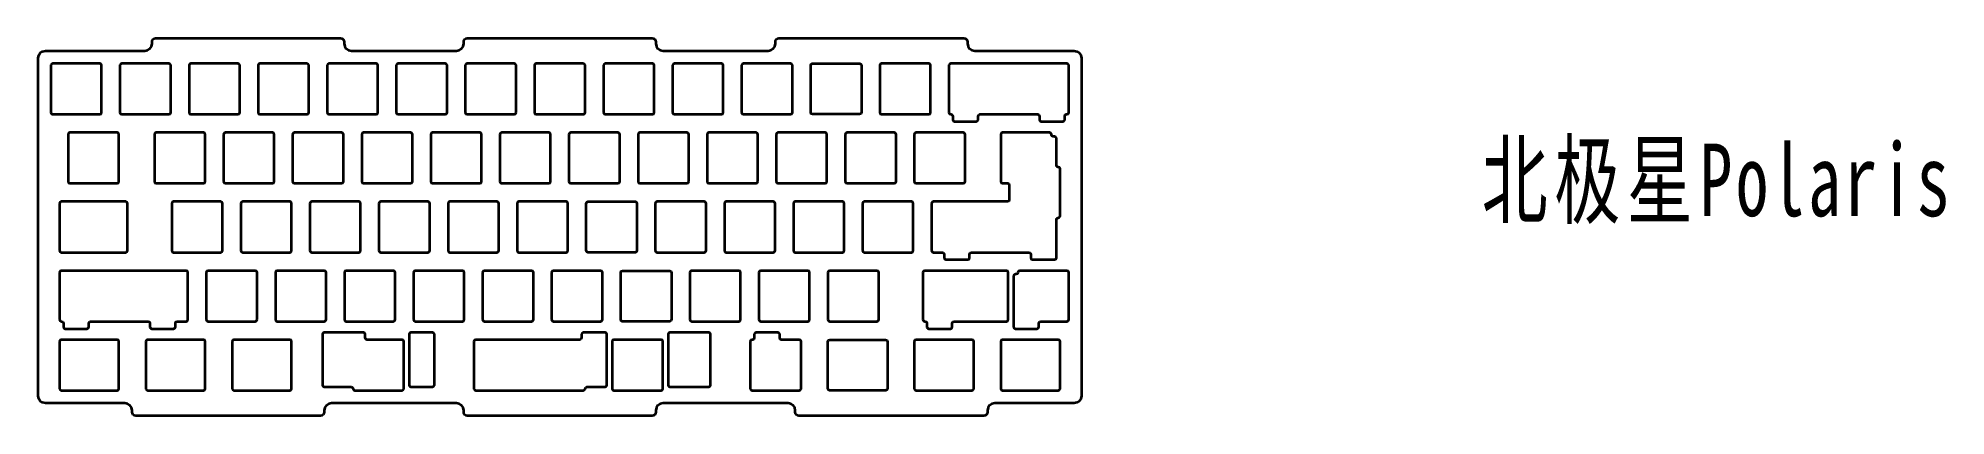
# Model space of a CAD drawing. Header units: millimetres. Extents: x 0 to 526, y 0 to 104.
import ezdxf

# ---------------------------------------------------------------- set-up
doc = ezdxf.new("R2010")
doc.units = ezdxf.units.MM
doc.layers.get('0').update_dxf_attribs({"lineweight": 35})
doc.styles.add('标准', font='', dxfattribs={"width": 0.667})
doc.styles.get('标准').set_extended_font_data('仿宋_gb2312')

msp = doc.modelspace()

# ---------------------------------------------------------------- linework, layer by layer
for points in [[(26.9, 0, -0.414213562), (25.9, 1), (25.9, 1.5, 0.414213562), (23.9, 3.5), (2, 3.5, -0.414213562), (0, 5.5), (0, 98.7, -0.414213562), (2, 100.7), (29.4, 100.7, 0.414213562), (31.4, 102.7), (31.4, 103.2, -0.414213562), (32.4, 104.2), (83.4, 104.2, -0.414213562), (84.4, 103.2), (84.4, 102.7, 0.414213562), (86.4, 100.7), (115.35, 100.7, 0.414213562), (117.35, 102.7), (117.35, 103.2, -0.414213562), (118.35, 104.2), (169.35, 104.2, -0.414213562), (170.35, 103.2), (170.35, 102.7, 0.414213562), (172.35, 100.7), (201.3, 100.7, 0.414213562), (203.3, 102.7), (203.3, 103.2, -0.414213562), (204.3, 104.2), (255.3, 104.2, -0.414213562), (256.3, 103.2), (256.3, 102.7, 0.414213562), (258.3, 100.7), (285.7, 100.7, -0.414213562), (287.7, 98.7), (287.7, 5.5, -0.414213562), (285.7, 3.5), (263.8, 3.5, 0.414213562), (261.8, 1.5), (261.8, 1, -0.414213562), (260.8, 0), (209.8, 0, -0.414213562), (208.8, 1), (208.8, 1.5, 0.414213562), (206.8, 3.5), (172.35, 3.5, 0.414213562), (170.35, 1.5), (170.35, 1, -0.414213562), (169.35, 0), (118.35, 0, -0.414213562), (117.35, 1), (117.35, 1.5, 0.414213562), (115.35, 3.5), (80.9, 3.5, 0.414213562), (78.9, 1.5), (78.9, 1, -0.414213562), (77.9, 0)], [(17.5, 83.7), (17.5, 96.7, 0.414213562), (17, 97.2), (4, 97.2, 0.414213562), (3.5, 96.7), (3.5, 83.7, 0.414213562), (4, 83.2), (17, 83.2, 0.414213562)], [(36.05, 97.2), (23.05, 97.2, 0.414213562), (22.55, 96.7), (22.55, 83.7, 0.414213562), (23.05, 83.2), (36.05, 83.2, 0.414213562), (36.55, 83.7), (36.55, 96.7, 0.414213562)], [(55.1, 97.2), (42.1, 97.2, 0.414213562), (41.6, 96.7), (41.6, 83.7, 0.414213562), (42.1, 83.2), (55.1, 83.2, 0.414213562), (55.6, 83.7), (55.6, 96.7, 0.414213562)], [(74.15, 97.2), (61.15, 97.2, 0.414213562), (60.65, 96.7), (60.65, 83.7, 0.414213562), (61.15, 83.2), (74.15, 83.2, 0.414213562), (74.65, 83.7), (74.65, 96.7, 0.414213562)], [(93.2, 97.2), (80.2, 97.2, 0.414213562), (79.7, 96.7), (79.7, 83.7, 0.414213562), (80.2, 83.2), (93.2, 83.2, 0.414213562), (93.7, 83.7), (93.7, 96.7, 0.414213562)], [(112.25, 97.2), (99.25, 97.2, 0.414213562), (98.75, 96.7), (98.75, 83.7, 0.414213562), (99.25, 83.2), (112.25, 83.2, 0.414213562), (112.75, 83.7), (112.75, 96.7, 0.414213562)], [(131.8, 83.7), (131.8, 96.7, 0.414213562), (131.3, 97.2), (118.3, 97.2, 0.414213562), (117.8, 96.7), (117.8, 83.7, 0.414213562), (118.3, 83.2), (131.3, 83.2, 0.414213562)], [(150.35, 97.2), (137.35, 97.2, 0.414213562), (136.85, 96.7), (136.85, 83.7, 0.414213562), (137.35, 83.2), (150.35, 83.2, 0.414213562), (150.85, 83.7), (150.85, 96.7, 0.414213562)], [(169.4, 97.2), (156.4, 97.2, 0.414213562), (155.9, 96.7), (155.9, 83.7, 0.414213562), (156.4, 83.2), (169.4, 83.2, 0.414213562), (169.9, 83.7), (169.9, 96.7, 0.414213562)], [(188.95, 83.7), (188.95, 96.7, 0.414213562), (188.45, 97.2), (175.45, 97.2, 0.414213562), (174.95, 96.7), (174.95, 83.7, 0.414213562), (175.45, 83.2), (188.45, 83.2, 0.414213562)], [(207.5, 97.2), (194.5, 97.2, 0.414213562), (194, 96.7), (194, 83.7, 0.414213562), (194.5, 83.2), (207.5, 83.2, 0.414213562), (208, 83.7), (208, 96.7, 0.414213562)], [(213.05, 96.7, -0.414213562), (213.55, 97.2), (226.55, 97.2, -0.414213562), (227.05, 96.7), (227.05, 83.7, -0.414213562), (226.55, 83.2), (213.55, 83.2, -0.414213562), (213.05, 83.7)], [(245.6, 97.2), (232.6, 97.2, 0.414213562), (232.1, 96.7), (232.1, 83.7, 0.414213562), (232.6, 83.2), (245.6, 83.2, 0.414213562), (246.1, 83.7), (246.1, 96.7, 0.414213562)], [(283.113, 82.7, -0.414213562), (283.613, 83.2), (283.7, 83.2, 0.414213562), (284.2, 83.7), (284.2, 96.7, 0.414213562), (283.7, 97.2), (251.65, 97.2, 0.414213562), (251.15, 96.7), (251.15, 83.7, 0.414213562), (251.65, 83.2), (251.737, 83.2, -0.414213562), (252.237, 82.7), (252.237, 81.7, 0.414213562), (252.737, 81.2), (258.737, 81.2, 0.414213562), (259.237, 81.7), (259.237, 82.7, -0.414213562), (259.737, 83.2), (275.613, 83.2, -0.414213562), (276.113, 82.7), (276.113, 81.7, 0.414213562), (276.613, 81.2), (282.613, 81.2, 0.414213562), (283.113, 81.7)], [(21.7625, 78.15), (8.7625, 78.15, 0.414213562), (8.2625, 77.65), (8.2625, 64.65, 0.414213562), (8.7625, 64.15), (21.7625, 64.15, 0.414213562), (22.2625, 64.65), (22.2625, 77.65, 0.414213562)], [(45.575, 78.15), (32.575, 78.15, 0.414213562), (32.075, 77.65), (32.075, 64.65, 0.414213562), (32.575, 64.15), (45.575, 64.15, 0.414213562), (46.075, 64.65), (46.075, 77.65, 0.414213562)], [(64.625, 78.15), (51.625, 78.15, 0.414213562), (51.125, 77.65), (51.125, 64.65, 0.414213562), (51.625, 64.15), (64.625, 64.15, 0.414213562), (65.125, 64.65), (65.125, 77.65, 0.414213562)], [(83.675, 78.15), (70.675, 78.15, 0.414213562), (70.175, 77.65), (70.175, 64.65, 0.414213562), (70.675, 64.15), (83.675, 64.15, 0.414213562), (84.175, 64.65), (84.175, 77.65, 0.414213562)], [(102.725, 78.15), (89.725, 78.15, 0.414213562), (89.225, 77.65), (89.225, 64.65, 0.414213562), (89.725, 64.15), (102.725, 64.15, 0.414213562), (103.225, 64.65), (103.225, 77.65, 0.414213562)], [(121.775, 78.15), (108.775, 78.15, 0.414213562), (108.275, 77.65), (108.275, 64.65, 0.414213562), (108.775, 64.15), (121.775, 64.15, 0.414213562), (122.275, 64.65), (122.275, 77.65, 0.414213562)], [(141.325, 64.65), (141.325, 77.65, 0.414213562), (140.825, 78.15), (127.825, 78.15, 0.414213562), (127.325, 77.65), (127.325, 64.65, 0.414213562), (127.825, 64.15), (140.825, 64.15, 0.414213562)], [(159.875, 78.15), (146.875, 78.15, 0.414213562), (146.375, 77.65), (146.375, 64.65, 0.414213562), (146.875, 64.15), (159.875, 64.15, 0.414213562), (160.375, 64.65), (160.375, 77.65, 0.414213562)], [(179.425, 64.65), (179.425, 77.65, 0.414213562), (178.925, 78.15), (165.925, 78.15, 0.414213562), (165.425, 77.65), (165.425, 64.65, 0.414213562), (165.925, 64.15), (178.925, 64.15, 0.414213562)], [(198.475, 64.65), (198.475, 77.65, 0.414213562), (197.975, 78.15), (184.975, 78.15, 0.414213562), (184.475, 77.65), (184.475, 64.65, 0.414213562), (184.975, 64.15), (197.975, 64.15, 0.414213562)], [(217.025, 78.15), (204.025, 78.15, 0.414213562), (203.525, 77.65), (203.525, 64.65, 0.414213562), (204.025, 64.15), (217.025, 64.15, 0.414213562), (217.525, 64.65), (217.525, 77.65, 0.414213562)], [(236.075, 78.15), (223.075, 78.15, 0.414213562), (222.575, 77.65), (222.575, 64.65, 0.414213562), (223.075, 64.15), (236.075, 64.15, 0.414213562), (236.575, 64.65), (236.575, 77.65, 0.414213562)], [(255.125, 78.15), (242.125, 78.15, 0.414213562), (241.625, 77.65), (241.625, 64.65, 0.414213562), (242.125, 64.15), (255.125, 64.15, 0.414213562), (255.625, 64.65), (255.625, 77.65, 0.414213562)], [(273.23175, 45.1, -0.414213562), (273.73175, 44.6), (273.73175, 43.6, 0.414213562), (274.23175, 43.1), (280.31875, 43.1, 0.414213562), (280.81875, 43.6), (280.81875, 54.125, -0.414213562), (281.31875, 54.625, 0.414213562), (281.81875, 55.125), (281.81875, 68.125, 0.414213562), (281.31875, 68.625, -0.414213562), (280.81875, 69.125), (280.81875, 76.563, 0.414213562), (280.31875, 77.063), (279.9375, 77.063, -0.414213562), (279.4375, 77.563), (279.4375, 77.65, 0.414213562), (278.9375, 78.15), (265.9375, 78.15, 0.414213562), (265.4375, 77.65), (265.4375, 64.65, 0.414213562), (265.9375, 64.15), (267.31875, 64.15, -0.414213562), (267.81875, 63.65), (267.81875, 59.6, -0.414213562), (267.31875, 59.1), (246.8875, 59.1, 0.414213562), (246.3875, 58.6), (246.3875, 45.6, 0.414213562), (246.8875, 45.1), (249.35575, 45.1, -0.414213562), (249.85575, 44.6), (249.85575, 43.6, 0.414213562), (250.35575, 43.1), (256.35575, 43.1, 0.414213562), (256.85575, 43.6), (256.85575, 44.6, -0.414213562), (257.35575, 45.1)], [(24.14375, 59.1), (6.38125, 59.1, 0.414213562), (5.88125, 58.6), (5.88125, 45.6, 0.414213562), (6.38125, 45.1), (24.14375, 45.1, 0.414213562), (24.64375, 45.6), (24.64375, 58.6, 0.414213562)], [(50.3375, 59.1), (37.3375, 59.1, 0.414213562), (36.8375, 58.6), (36.8375, 45.6, 0.414213562), (37.3375, 45.1), (50.3375, 45.1, 0.414213562), (50.8375, 45.6), (50.8375, 58.6, 0.414213562)], [(69.3875, 59.1), (56.3875, 59.1, 0.414213562), (55.8875, 58.6), (55.8875, 45.6, 0.414213562), (56.3875, 45.1), (69.3875, 45.1, 0.414213562), (69.8875, 45.6), (69.8875, 58.6, 0.414213562)], [(88.4375, 59.1), (75.4375, 59.1, 0.414213562), (74.9375, 58.6), (74.9375, 45.6, 0.414213562), (75.4375, 45.1), (88.4375, 45.1, 0.414213562), (88.9375, 45.6), (88.9375, 58.6, 0.414213562)], [(107.4875, 59.1), (94.4875, 59.1, 0.414213562), (93.9875, 58.6), (93.9875, 45.6, 0.414213562), (94.4875, 45.1), (107.4875, 45.1, 0.414213562), (107.9875, 45.6), (107.9875, 58.6, 0.414213562)], [(126.5375, 59.1), (113.5375, 59.1, 0.414213562), (113.0375, 58.6), (113.0375, 45.6, 0.414213562), (113.5375, 45.1), (126.5375, 45.1, 0.414213562), (127.0375, 45.6), (127.0375, 58.6, 0.414213562)], [(145.5875, 59.1), (132.5875, 59.1, 0.414213562), (132.0875, 58.6), (132.0875, 45.6, 0.414213562), (132.5875, 45.1), (145.5875, 45.1, 0.414213562), (146.0875, 45.6), (146.0875, 58.6, 0.414213562)], [(151.1375, 58.6, -0.414213562), (151.6375, 59.1), (164.6375, 59.1, -0.414213562), (165.1375, 58.6), (165.1375, 45.6, -0.414213562), (164.6375, 45.1), (151.6375, 45.1, -0.414213562), (151.1375, 45.6)], [(183.6875, 59.1), (170.6875, 59.1, 0.414213562), (170.1875, 58.6), (170.1875, 45.6, 0.414213562), (170.6875, 45.1), (183.6875, 45.1, 0.414213562), (184.1875, 45.6), (184.1875, 58.6, 0.414213562)], [(202.7375, 59.1), (189.7375, 59.1, 0.414213562), (189.2375, 58.6), (189.2375, 45.6, 0.414213562), (189.7375, 45.1), (202.7375, 45.1, 0.414213562), (203.2375, 45.6), (203.2375, 58.6, 0.414213562)], [(222.2875, 45.6), (222.2875, 58.6, 0.414213562), (221.7875, 59.1), (208.7875, 59.1, 0.414213562), (208.2875, 58.6), (208.2875, 45.6, 0.414213562), (208.7875, 45.1), (221.7875, 45.1, 0.414213562)], [(241.3375, 45.6), (241.3375, 58.6, 0.414213562), (240.8375, 59.1), (227.8375, 59.1, 0.414213562), (227.3375, 58.6), (227.3375, 45.6, 0.414213562), (227.8375, 45.1), (240.8375, 45.1, 0.414213562)], [(6.46825, 26.05, -0.414213562), (6.96825, 25.55), (6.96825, 24.55, 0.414213562), (7.46825, 24.05), (13.46825, 24.05, 0.414213562), (13.96825, 24.55), (13.96825, 25.55, -0.414213562), (14.46825, 26.05), (30.34425, 26.05, -0.414213562), (30.84425, 25.55), (30.84425, 24.55, 0.414213562), (31.34425, 24.05), (37.34425, 24.05, 0.414213562), (37.84425, 24.55), (37.84425, 25.55, -0.414213562), (38.34425, 26.05), (40.8125, 26.05, 0.414213562), (41.3125, 26.55), (41.3125, 39.55, 0.414213562), (40.8125, 40.05), (6.38125, 40.05, 0.414213562), (5.88125, 39.55), (5.88125, 26.55, 0.414213562), (6.38125, 26.05)], [(60.3625, 26.55), (60.3625, 39.55, 0.414213562), (59.8625, 40.05), (46.8625, 40.05, 0.414213562), (46.3625, 39.55), (46.3625, 26.55, 0.414213562), (46.8625, 26.05), (59.8625, 26.05, 0.414213562)], [(78.9125, 40.05), (65.9125, 40.05, 0.414213562), (65.4125, 39.55), (65.4125, 26.55, 0.414213562), (65.9125, 26.05), (78.9125, 26.05, 0.414213562), (79.4125, 26.55), (79.4125, 39.55, 0.414213562)], [(97.9625, 40.05), (84.9625, 40.05, 0.414213562), (84.4625, 39.55), (84.4625, 26.55, 0.414213562), (84.9625, 26.05), (97.9625, 26.05, 0.414213562), (98.4625, 26.55), (98.4625, 39.55, 0.414213562)], [(117.0125, 40.05), (104.0125, 40.05, 0.414213562), (103.5125, 39.55), (103.5125, 26.55, 0.414213562), (104.0125, 26.05), (117.0125, 26.05, 0.414213562), (117.5125, 26.55), (117.5125, 39.55, 0.414213562)], [(136.0625, 40.05), (123.0625, 40.05, 0.414213562), (122.5625, 39.55), (122.5625, 26.55, 0.414213562), (123.0625, 26.05), (136.0625, 26.05, 0.414213562), (136.5625, 26.55), (136.5625, 39.55, 0.414213562)], [(155.1125, 40.05), (142.1125, 40.05, 0.414213562), (141.6125, 39.55), (141.6125, 26.55, 0.414213562), (142.1125, 26.05), (155.1125, 26.05, 0.414213562), (155.6125, 26.55), (155.6125, 39.55, 0.414213562)], [(160.6625, 39.55, -0.414213562), (161.1625, 40.05), (174.1625, 40.05, -0.414213562), (174.6625, 39.55), (174.6625, 26.55, -0.414213562), (174.1625, 26.05), (161.1625, 26.05, -0.414213562), (160.6625, 26.55)], [(193.2125, 40.05), (180.2125, 40.05, 0.414213562), (179.7125, 39.55), (179.7125, 26.55, 0.414213562), (180.2125, 26.05), (193.2125, 26.05, 0.414213562), (193.7125, 26.55), (193.7125, 39.55, 0.414213562)], [(212.2625, 40.05), (199.2625, 40.05, 0.414213562), (198.7625, 39.55), (198.7625, 26.55, 0.414213562), (199.2625, 26.05), (212.2625, 26.05, 0.414213562), (212.7625, 26.55), (212.7625, 39.55, 0.414213562)], [(231.3125, 40.05), (218.3125, 40.05, 0.414213562), (217.8125, 39.55), (217.8125, 26.55, 0.414213562), (218.3125, 26.05), (231.3125, 26.05, 0.414213562), (231.8125, 26.55), (231.8125, 39.55, 0.414213562)], [(244.59325, 26.05, -0.414213562), (245.09325, 25.55), (245.09325, 24.55, 0.414213562), (245.59325, 24.05), (251.59325, 24.05, 0.414213562), (252.09325, 24.55), (252.09325, 25.55, -0.414213562), (252.59325, 26.05), (267.03125, 26.05, 0.414213562), (267.53125, 26.55), (267.53125, 39.55, 0.414213562), (267.03125, 40.05), (244.50625, 40.05, 0.414213562), (244.00625, 39.55), (244.00625, 26.55, 0.414213562), (244.50625, 26.05)], [(270.2, 39.55, -0.414213562), (269.7, 39.05), (269.46925, 39.05, 0.414213562), (268.96925, 38.55), (268.96925, 24.55, 0.414213562), (269.46925, 24.05), (275.46925, 24.05, 0.414213562), (275.96925, 24.55), (275.96925, 25.55, -0.414213562), (276.46925, 26.05), (283.7, 26.05, 0.414213562), (284.2, 26.55), (284.2, 39.55, 0.414213562), (283.7, 40.05), (270.7, 40.05, 0.414213562)], [(86.34375, 8, -0.414213562), (86.84375, 7.5, 0.414213562), (87.34375, 7), (100.34375, 7, 0.414213562), (100.84375, 7.5), (100.84375, 20.5, 0.414213562), (100.34375, 21), (90.7, 21, -0.414213562), (90.2, 21.5), (90.2, 22.5, 0.414213562), (89.7, 23), (78.90575, 23, 0.414213562), (78.40575, 22.5), (78.40575, 8.5, 0.414213562), (78.90575, 8)], [(102.78175, 8), (108.78175, 8, 0.414213562), (109.28175, 8.5), (109.28175, 22.5, 0.414213562), (108.78175, 23), (102.78175, 23, 0.414213562), (102.28175, 22.5), (102.28175, 8.5, 0.414213562)], [(150.85, 7.5, -0.414213562), (151.35, 8), (156.34325, 8, 0.414213562), (156.84325, 8.5), (156.84325, 22.5, 0.414213562), (156.34325, 23), (150.34325, 23, 0.414213562), (149.84325, 22.5), (149.84325, 21.5, -0.414213562), (149.34325, 21), (120.68125, 21, 0.414213562), (120.18125, 20.5), (120.18125, 7.5, 0.414213562), (120.68125, 7), (150.35, 7, 0.414213562)], [(174.21925, 8), (184.94375, 8, 0.414213562), (185.44375, 8.5), (185.44375, 22.5, 0.414213562), (184.94375, 23), (174.21925, 23, 0.414213562), (173.71925, 22.5), (173.71925, 8.5, 0.414213562)], [(197.5, 21.5, -0.414213562), (197, 21), (196.88125, 21, 0.414213562), (196.38125, 20.5), (196.38125, 7.5, 0.414213562), (196.88125, 7), (209.88125, 7, 0.414213562), (210.38125, 7.5), (210.38125, 20.5, 0.414213562), (209.88125, 21), (205, 21, -0.414213562), (204.5, 21.5), (204.5, 22.5, 0.414213562), (204, 23), (198, 23, 0.414213562), (197.5, 22.5)], [(21.7625, 21), (6.38125, 21, 0.414213562), (5.88125, 20.5), (5.88125, 7.5, 0.414213562), (6.38125, 7), (21.7625, 7, 0.414213562), (22.2625, 7.5), (22.2625, 20.5, 0.414213562)], [(45.575, 21), (30.19375, 21, 0.414213562), (29.69375, 20.5), (29.69375, 7.5, 0.414213562), (30.19375, 7), (45.575, 7, 0.414213562), (46.075, 7.5), (46.075, 20.5, 0.414213562)], [(69.3875, 21), (54.00625, 21, 0.414213562), (53.50625, 20.5), (53.50625, 7.5, 0.414213562), (54.00625, 7), (69.3875, 7, 0.414213562), (69.8875, 7.5), (69.8875, 20.5, 0.414213562)], [(171.78125, 21), (158.78125, 21, 0.414213562), (158.28125, 20.5), (158.28125, 7.5, 0.414213562), (158.78125, 7), (171.78125, 7, 0.414213562), (172.28125, 7.5), (172.28125, 20.5, 0.414213562)], [(217.8125, 20.5, -0.414213562), (218.3125, 21), (233.69375, 21, -0.414213562), (234.19375, 20.5), (234.19375, 7.5, -0.414213562), (233.69375, 7), (218.3125, 7, -0.414213562), (217.8125, 7.5)], [(257.50625, 21), (242.125, 21, 0.414213562), (241.625, 20.5), (241.625, 7.5, 0.414213562), (242.125, 7), (257.50625, 7, 0.414213562), (258.00625, 7.5), (258.00625, 20.5, 0.414213562)], [(281.31875, 21), (265.9375, 21, 0.414213562), (265.4375, 20.5), (265.4375, 7.5, 0.414213562), (265.9375, 7), (281.31875, 7, 0.414213562), (281.81875, 7.5), (281.81875, 20.5, 0.414213562)]]:
    msp.add_lwpolyline(points, format="xyb", close=True)

# ---------------------------------------------------------------- texts
at = {"insert": (398.09559, 75.12409), "char_height": 20, "width": 139.8569386, "attachment_point": 1, "line_spacing_factor": 1.15057, "style": '标准'}
msp.add_mtext('\\T1.1;{\\fsimhei|b0|i0|c134|p49;北极星Polaris\\P}', dxfattribs=at)

doc.saveas('drawing.dxf')
